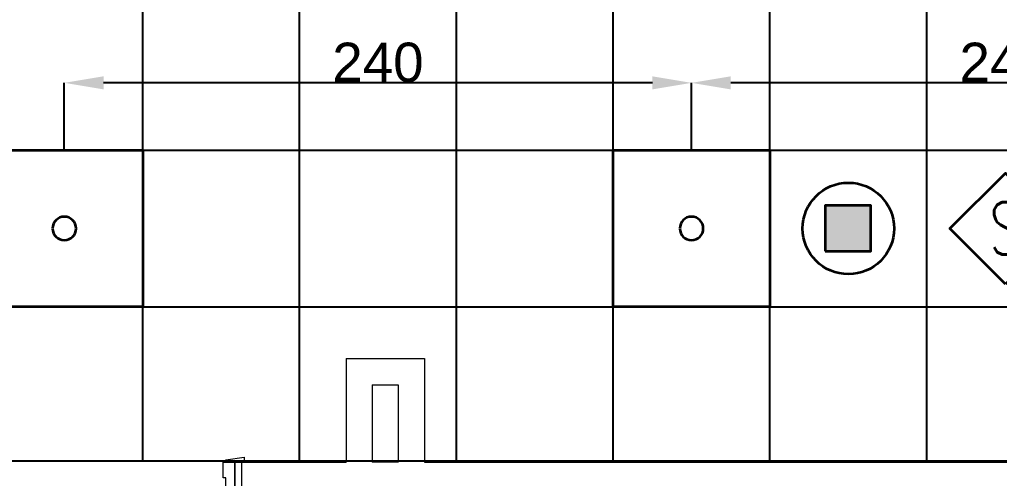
# Model space of a CAD drawing. Header units: inches. Extents: x -12418 to 57169, y -29325 to 19878.
# Drawn here: x 21729 to 25478, y 1144 to 2899 of the extents above; entities that cross this region are included whole.
import ezdxf
from ezdxf.enums import TextEntityAlignment as Align

# ---------------------------------------------------------------- set-up
doc = ezdxf.new("R2010")
doc.units = ezdxf.units.IN
doc.header["$LTSCALE"] = 25
doc.header["$MEASUREMENT"] = 0
doc.header["$PDMODE"] = 3
doc.layers.get('0').update_dxf_attribs({"color": 8})
doc.layers.get('Defpoints').update_dxf_attribs({"color": 8})
doc.layers.add('00-Ground Floor$0$False Ceiling', color=251, linetype='Continuous')
for name, color, linetype, lineweight in [('00-Ground Floor$0$Walls', 251, 'Continuous', 5), ('00-Ground Floor$0$Wooden Joinery', 251, 'Continuous', 5), ('E-DIM', 6, 'Continuous', 18), ('E-LITE-CIRC-NUMB', 6, 'Continuous', 25), ('E-LITE-CLNG', 150, 'Continuous', 35), ('E-LITE-CTRL', 6, 'Continuous', 25), ('F-ALRM-CLNG @ 100', 33, 'Continuous', 35), ('T-INTC-CLNG @ 100', 33, 'Continuous', 35), ('T-INTC-DEVC-NUMB', 2, 'Continuous', 25)]:
    doc.layers.add(name, color=color, linetype=linetype, lineweight=lineweight)
doc.styles.add('DC_Simplex', font='SIMPLEX.shx', dxfattribs={"width": 0.7})
doc.styles.get("Standard").update_dxf_attribs({"font": 'arial.ttf'})
doc.dimstyles.get("Standard").update_dxf_attribs({"dimtxt": 150, "dimasz": 150, "dimexe": 0.18, "dimexo": 0.0625, "dimgap": 1, "dimtad": 1, "dimdec": 0, "dimlfac": 0.1, "dimzin": 0, "dimdsep": 46, "dimtxsty": 'Standard', "dimcen": 0.09, "dimclrd": 256, "dimclrt": 7, "dimadec": 0, "dimazin": 0, "dimtfac": 1, "dimtdec": 0, "dimtofl": 0, "dimtmove": 0, "dimatfit": 3, "dimfxl": 1, "dimtolj": 1, "dimtzin": 0, "dimarcsym": 0})

# ---------------------------------------------------------------- blocks, each defined once
blk = doc.blocks.new('00-Ground Floor$0$A$C72370EFE')
at = {"layer": '00-Ground Floor$0$Wooden Joinery'}
for p, q in [((-0.01, -0.03), (-0.01, -0.07)), ((0, -0.03), (-0.01, -0.03)), ((0.04, -0.03), (0.05, -0.03)), ((0.05, -0.03), (0.05, -0.07)), ((-0.05, -0.07), (-0.05, -0.16)), ((-0.03, -0.07), (-0.03, -0.16)), ((-0.01, -0.04), (-0.02, -0.04)), ((-0.01, -0.06), (-0.02, -0.06)), ((0, -0.07), (-0.01, -0.07)), ((0.04, -0.07), (0.05, -0.07)), ((0.05, -0.04), (0.06, -0.04)), ((0.05, -0.06), (0.06, -0.06)), ((0.07, -0.07), (0.07, -0.16)), ((0.09, -0.07), (0.09, -0.16)), ((-0.01, -0.17), (-0.02, -0.17)), ((-0.01, -0.17), (-0.01, -0.19)), ((0.05, -0.17), (0.06, -0.17)), ((0.05, -0.17), (0.05, -0.19)), ((-0.01, -0.19), (-0.02, -0.19)), ((0.05, -0.19), (0.06, -0.19))]:
    blk.add_line(p, q, dxfattribs=at)
for centre, radius, start, end in [((-0.02, -0.07), 0.03, 90, 180), ((-0.02, -0.07), 0.01, 90, 180), ((0.06, -0.07), 0.03, 0, 90), ((0.06, -0.07), 0.01, 0, 90), ((-0.02, -0.16), 0.03, 180, 270), ((-0.02, -0.16), 0.01, 180, 270), ((0.06, -0.16), 0.01, 270, 0), ((0.06, -0.16), 0.03, 270, 0)]:
    blk.add_arc(centre, radius, start, end, dxfattribs=at)
blk = doc.blocks.new('00-Ground Floor$0$A$C5DAD61B4')
at = {"layer": '00-Ground Floor$0$Wooden Joinery'}
for points in [[(80, 959.1), (80, 969.1), (10, 979.1), (10, 959.1)], [(940, 959.1), (940, 969.1), (1010, 979.1), (1010, 959.1)], [(70, 859.1), (70, 849.1), (0, 839.1), (0, 859.1)], [(120, 859.1), (120, 0), (80, 0), (80, 859.1)], [(950, 859.1), (950, 849.1), (1020, 839.1), (1020, 859.1)]]:
    blk.add_lwpolyline(points, close=True, dxfattribs=at)
for points in [[(45, 859.1), (45, 959.1), (20, 959.1), (20, 859.1), (45, 859.1)], [(45, 859.1), (80, 859.1), (80, 899.1), (90, 899.1), (90, 959.1), (45, 959.1), (45, 859.1)], [(975, 859.1), (940, 859.1), (940, 899.1), (930, 899.1), (930, 959.1), (975, 959.1), (975, 859.1)], [(975, 859.1), (975, 959.1), (1000, 959.1), (1000, 859.1), (975, 859.1)]]:
    blk.add_lwpolyline(points, dxfattribs=at)
blk.add_arc((80, 859.1), 860, 272.666, 0, dxfattribs=at)
at = {"layer": '00-Ground Floor$0$Wooden Joinery', "xscale": 999.9999999998854, "yscale": 999.9999999998854, "zscale": 999.9999999998854, "rotation": 180}
blk.add_blockref('00-Ground Floor$0$A$C72370EFE', (120, 0), dxfattribs=at)
blk = doc.blocks.new('00-Ground Floor$0$A$Ce9e1c4c3')
at = {"layer": '00-Ground Floor$0$False Ceiling', "color": 254, "linetype": 'Continuous'}
for p, q in [((-77800, 1209.6), (-77800, 9172.6)), ((-77200, 1209.6), (-77200, 9172.6)), ((-76600, 1209.6), (-76600, 9172.6)), ((-76000, 1209.6), (-76000, 9172.6)), ((-75400, 1209.6), (-75400, 9172.6)), ((-74800, 1209.6), (-74800, 9172.6)), ((-79752.1, 2400), (-69822.1, 2400)), ((-79752.1, 1800), (-69822.1, 1800))]:
    blk.add_line(p, q, dxfattribs=at)
at = {"layer": '00-Ground Floor$0$False Ceiling', "color": 254}
blk.add_line((-69822.1, 1209.6, 0), (-79752.1, 1209.6, 0), dxfattribs=at)
blk = doc.blocks.new('00-Ground Floor')
at = {"layer": '00-Ground Floor$0$Walls'}
for p, q in [((22977.9, 1602.6, 0), (22977.9, 1205.7, 0)), ((22977.9, 1602.6, 0), (23277.9, 1602.6, 0)), ((23277.9, 1602.6, 0), (23277.9, 1205.7, 0)), ((23077.9, 1502.6, 0), (23077.9, 1205.7, 0)), ((23077.9, 1502.6, 0), (23177.9, 1502.6, 0)), ((23177.9, 1502.6, 0), (23177.9, 1205.7, 0)), ((22577.9, 1205.7, 0), (22977.9, 1205.7, 0)), ((22577.9, 1205.7, 0), (22577.9, 1105.7, 0)), ((23177.9, 1205.7, 0), (23077.9, 1205.7, 0)), ((23277.9, 1205.7, 0), (26820.6, 1205.7))]:
    blk.add_line(p, q, dxfattribs=at)
at = {"layer": '00-Ground Floor$0$False Ceiling', "color": 254}
blk.add_blockref('00-Ground Floor$0$A$Ce9e1c4c3', (100000, 0), dxfattribs=at)
at = {"layer": '00-Ground Floor$0$Wooden Joinery'}
blk.add_blockref('00-Ground Floor$0$A$C5DAD61B4', (21577.9, 246.6, 0), dxfattribs=at)
blk = doc.blocks.new('*U13')
blk.add_lwpolyline([(-300, 300), (-300, -300), (300, -300), (300, 300)], close=True)
blk.add_circle((0, 0), 45)
at = {"layer": 'E-LITE-CIRC-NUMB', "style": 'DC_Simplex', "width": 0.7, "flags": 8}
blk.add_attdef('CIRCUIT', text='', height=200, rotation=0, dxfattribs=at).set_placement((-473.9, 300), align=Align.RIGHT)
at = {"layer": 'E-LITE-CTRL', "style": 'DC_Simplex', "width": 0.7, "flags": 8}
blk.add_attdef('CONTROL', (1118.9, -935), '', height=200, rotation=360, dxfattribs=at)
blk = doc.blocks.new('A$C5CF53093')
blk.add_lwpolyline([(0, -212.1), (-212.1, 0), (0, 212.1), (212.1, 0)], close=True)
blk = doc.blocks.new('*U207')
at = {"xscale": 0.01, "yscale": 0.01, "zscale": 0.01}
blk.add_blockref('A$C5CF53093', (0.007, -0.007), dxfattribs=at)
at = {"color": 6, "style": 'DC_Simplex', "width": 0.7, "flags": 8}
blk.add_attdef('TYPE', text='', height=2, rotation=360, dxfattribs=at).set_placement((0, 0), align=Align.MIDDLE_CENTER)
blk = doc.blocks.new('DC_PA-CL-Speaker')
blk.add_hatch(color=256).paths.add_polyline_path([(-0.883, -0.87), (0.865, -0.87), (0.865, 0.878), (-0.883, 0.878)])
blk.add_lwpolyline([(-0.883, -0.87), (0.865, -0.87), (0.865, 0.878), (-0.883, 0.878)], close=True)
blk.add_circle((0, 0), 1.75)
at = {"layer": 'T-INTC-DEVC-NUMB', "style": 'DC_Simplex', "width": 0.7}
blk.add_attdef('DC_CONTROL', (3.364, 2.471), '', height=2, rotation=360, dxfattribs=at)
blk = doc.blocks.new('*D275')
at = {"layer": 'Defpoints', "color": 0, "transparency": 16777216}
for p in [(24300, 2656.9), (24300, 2400), (26700, 2400)]:
    blk.add_point(p, dxfattribs=at)
at = {"layer": 'E-DIM', "color": 0, "lineweight": -2, "transparency": 16777216}
for p, q in [((24300, 2400.1), (24300, 2657.1)), ((26700, 2400.1), (26700, 2657.1))]:
    blk.add_line(p, q, dxfattribs=at)
at = {"layer": 'E-DIM', "lineweight": -2, "transparency": 16777216}
blk.add_line((26550, 2656.9), (24450, 2656.9), dxfattribs=at)
at = {"layer": 'E-DIM', "transparency": 16777216}
for points in [[(24450, 2681.9), (24450, 2631.9), (24300, 2656.9)], [(26550, 2681.9), (26550, 2631.9), (26700, 2656.9)]]:
    blk.add_solid(points, dxfattribs=at)
at = {"layer": 'E-DIM', "color": 7, "transparency": 16777216, "insert": (25500, 2734.5), "char_height": 150, "attachment_point": 5}
blk.add_mtext('\\A1;240', dxfattribs=at)
blk = doc.blocks.new('*D276')
at = {"layer": 'Defpoints', "color": 0, "transparency": 16777216}
for p in [(21900, 2656.9), (21900, 2400), (24300, 2400)]:
    blk.add_point(p, dxfattribs=at)
at = {"layer": 'E-DIM', "color": 0, "lineweight": -2, "transparency": 16777216}
for p, q in [((21900, 2400.1), (21900, 2657.1)), ((24300, 2400.1), (24300, 2657.1))]:
    blk.add_line(p, q, dxfattribs=at)
at = {"layer": 'E-DIM', "lineweight": -2, "transparency": 16777216}
blk.add_line((24150, 2656.9), (22050, 2656.9), dxfattribs=at)
at = {"layer": 'E-DIM', "transparency": 16777216}
for points in [[(22050, 2681.9), (22050, 2631.9), (21900, 2656.9)], [(24150, 2681.9), (24150, 2631.9), (24300, 2656.9)]]:
    blk.add_solid(points, dxfattribs=at)
at = {"layer": 'E-DIM', "color": 7, "transparency": 16777216, "insert": (23100, 2734.5), "char_height": 150, "attachment_point": 5}
blk.add_mtext('\\A1;240', dxfattribs=at)

msp = doc.modelspace()

# ---------------------------------------------------------------- block references
msp.add_blockref('00-Ground Floor', (0, 0))
at = {"layer": 'E-LITE-CLNG', "xscale": -1}
for p in [(21900, 2100), (24300, 2100)]:
    msp.add_blockref('*U13', p, dxfattribs=at)
at = {"layer": 'F-ALRM-CLNG @ 100', "xscale": 100, "yscale": 100, "zscale": 100}
msp.add_blockref('*U207', (25500, 2100), dxfattribs=at).add_auto_attribs({'TYPE': 'S'})
at = {"layer": 'T-INTC-CLNG @ 100', "xscale": 100, "yscale": 100, "zscale": 100}
msp.add_blockref('DC_PA-CL-Speaker', (24900, 2100), dxfattribs=at)

# ---------------------------------------------------------------- dimensions: what is measured, and where the dimension line sits
at = {"layer": 'E-DIM'}
for base, p1, p2, picture, middle in [((21900, 2656.9), (24300, 2400), (21900, 2400), '*D276', (23100, 2734.5)), ((24300, 2656.9), (26700, 2400), (24300, 2400), '*D275', (25500, 2734.5))]:
    dim = msp.add_linear_dim(base=base, p1=p1, p2=p2, dimstyle='Standard', dxfattribs=at)
    dim.commit()
    dim.dimension.update_dxf_attribs({"geometry": picture, "text_midpoint": middle})

doc.saveas('drawing.dxf')
